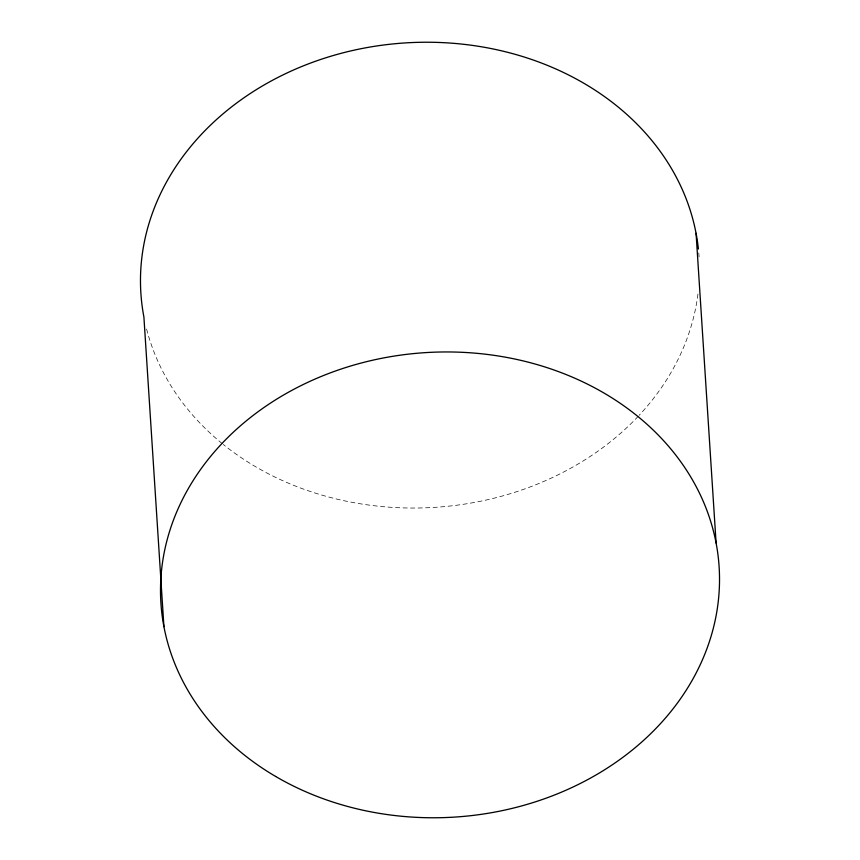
<?xml version="1.0" encoding="UTF-8"?>
<svg xmlns="http://www.w3.org/2000/svg" width="860" height="860" viewBox="0 0 860 860"><rect width="100%" height="100%" fill="white"/><g stroke="black" fill="none" stroke-linecap="round" stroke-linejoin="round"><path stroke-width="0.64" stroke-dasharray="4.3 3.22" d="M697.954 294.045A279.693 232.695 -3.7 0 1 639.163 415.283M638.27 416.229A279.693 232.695 -3.7 0 1 223.288 444.469M222.245 443.62A279.693 232.695 -3.7 0 1 146.157 327.284M698.782 252.947A279.693 232.695 -3.7 0 1 699.083 256.925"/><path stroke-width="1.29" d="M696.073 233.318L716.101 543.036M163.927 626.682L143.9 316.964A279.693 232.695 -3.7 0 1 385.774 44.731A279.693 232.695 -3.7 0 1 698.395 248.981M275.641 776.451A279.693 232.695 -3.7 0 0 717.982 603.763A279.693 232.695 -3.7 0 0 326.413 374.369A279.693 232.695 -3.7 0 0 275.641 776.451"/></g></svg>
